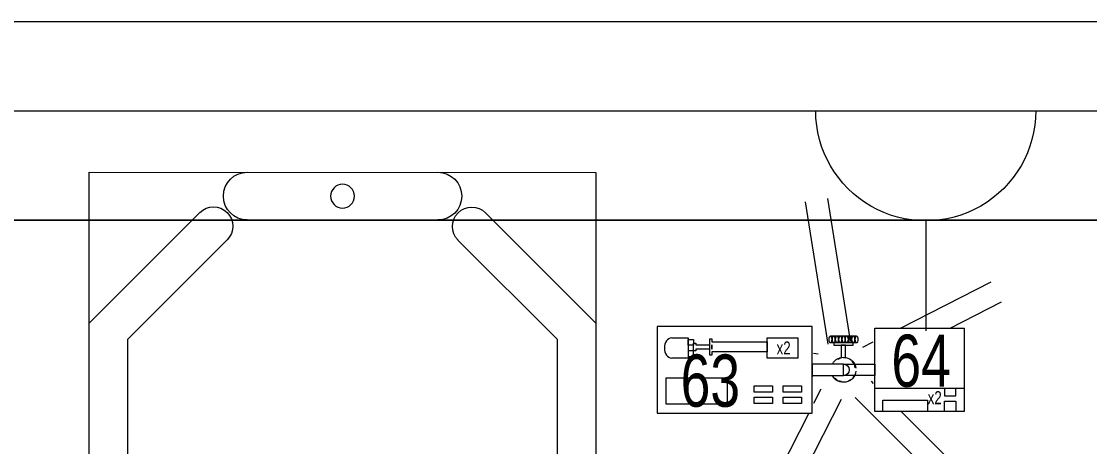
# Model space of a CAD drawing. Header units: metres. Extents: x 75097 to 220695, y -1557923 to -1361206.
# Drawn here: x 120693 to 122486, y -1464616 to -1463903 of the extents above; entities that cross this region are included whole.
import ezdxf

# ---------------------------------------------------------------- set-up
doc = ezdxf.new("R2010")
doc.units = ezdxf.units.M
doc.layers.get('0').update_dxf_attribs({"lineweight": 0})
for name, color, linetype, lineweight in [('A-100 - Copy$0$Medical Equipment and Furniture', 8, 'Continuous', 0), ('A-100 - Copy$0$Medical Equipment and Furniture1', 8, 'Continuous', 5), ('A-100 - Copy$0$Medical Equipment and Furniture2', 8, 'Continuous', 13), ('A-100 - Copy$0$Walls', 8, 'Continuous', 0)]:
    doc.layers.add(name, color=color, linetype=linetype, lineweight=lineweight)
doc.layers.add('E-POWR', color=7, linetype='Continuous', lineweight=9, true_color=0x4e7e3e)
doc.styles.add('A-100 - Copy$0$X3G_ENTITY_257CFD', font='swisscl.ttf', dxfattribs={"height": 200})

# ---------------------------------------------------------------- blocks, each defined once
blk = doc.blocks.new('NORMAL SOCKET')
at = {"layer": 'E-POWR'}
for p, q in [((0, 307.7), (0, 615.4)), ((-307.7, 0), (307.7, 0))]:
    blk.add_line(p, q, dxfattribs=at)
blk.add_ellipse((0, 0), major_axis=(32.8, 305.9), ratio=1, start_param=4.81904, end_param=7.960633, dxfattribs=at)
blk = doc.blocks.new('*X149')
for p, q in [((5, 3), (5, 3)), ((5, 3), (5, 3)), ((5, 3), (5, 3)), ((5, 3), (5, 3)), ((5, 3), (5, 3)), ((5, 3), (5, 3)), ((5, 3), (5, 3)), ((5, 3), (5, 3)), ((5, 3), (5, 3)), ((5, 3), (5, 3)), ((5, 3), (5, 3)), ((5, 3), (5, 3)), ((5, 3), (5, 3)), ((5, 3), (5, 3)), ((5, 3), (5, 3)), ((5, 3), (5, 3)), ((5, 3), (5, 3)), ((5, 3), (5, 3)), ((5, 3), (5, 3)), ((5, 3), (5, 3)), ((5, 3), (5, 3)), ((5, 3), (5, 3)), ((5, 3), (5, 3)), ((5, 3), (5, 3)), ((5, 3), (5, 3)), ((5, 3), (5, 3)), ((5, 3), (5, 3)), ((5, 3), (5, 3)), ((5, 3), (5, 3)), ((5, 3), (5, 3)), ((5, 3), (5, 3)), ((5, 3), (5, 3)), ((5, 3), (5, 3)), ((5, 3), (5, 3)), ((5, 3), (5, 3)), ((5, 3), (5, 3)), ((5, 3), (5, 3)), ((5, 3), (5, 3)), ((5, 3), (5, 3)), ((5, 3), (5, 3)), ((5, 3), (5, 3)), ((5, 3), (5, 3)), ((5, 3), (5, 3)), ((5, 3), (5, 3)), ((5, 3), (5, 3)), ((5, 3), (5, 3)), ((5, 3), (5, 3)), ((5, 3), (5, 3)), ((5, 3), (5, 3)), ((5, 3), (5, 3)), ((5, 3), (5, 3)), ((5, 3), (5, 3)), ((5, 3), (5, 3)), ((5, 3), (5, 3)), ((5, 3), (5, 3)), ((5, 3), (5, 3)), ((5, 3), (5, 3)), ((5, 3), (5, 3)), ((5, 3), (5, 3)), ((5, 3), (5, 3)), ((5, 3), (5, 3)), ((5, 3), (5, 3)), ((5, 3), (5, 3)), ((5, 3), (5, 3)), ((5, 3), (5, 3)), ((5, 3), (5, 3)), ((6, 3), (5, 3)), ((5, 3), (5, 3)), ((6, 3), (5, 3)), ((5, 3), (5, 3)), ((6, 3), (5, 3)), ((5, 3), (5, 3)), ((6, 3), (5, 3)), ((5, 3), (5, 3)), ((5, 3), (5, 3)), ((5, 3), (5, 3)), ((5, 3), (5, 3)), ((5, 3), (5, 3)), ((5, 3), (5, 3)), ((5, 3), (5, 3)), ((5, 3), (5, 3)), ((5, 3), (5, 3)), ((5, 3), (5, 3)), ((5, 3), (5, 3)), ((5, 3), (5, 3)), ((5, 3), (5, 3)), ((5, 3), (5, 3)), ((5, 3), (5, 3)), ((5, 3), (5, 3)), ((5, 3), (5, 3)), ((5, 3), (5, 3)), ((5, 3), (5, 3)), ((5, 3), (5, 3)), ((5, 3), (5, 3)), ((5, 3), (5, 3)), ((5, 3), (5, 3)), ((6, 3), (6, 3)), ((6, 3), (6, 3)), ((6, 3), (6, 3)), ((6, 3), (6, 3)), ((6, 3), (6, 3)), ((6, 3), (6, 3)), ((6, 3), (6, 3)), ((6, 3), (6, 3)), ((6, 3), (6, 3)), ((6, 3), (6, 3)), ((6, 3), (6, 3)), ((6, 3), (6, 3)), ((6, 3), (6, 3)), ((6, 3), (6, 3)), ((6, 3), (6, 3)), ((6, 3), (6, 3)), ((6, 3), (6, 3)), ((6, 3), (6, 3)), ((6, 3), (6, 3)), ((6, 3), (6, 3)), ((6, 3), (6, 3)), ((6, 3), (6, 3)), ((6, 3), (6, 3)), ((6, 3), (6, 3)), ((6, 3), (6, 3)), ((6, 3), (6, 3)), ((6, 3), (6, 3)), ((6, 3), (6, 3)), ((6, 3), (6, 3)), ((6, 3), (6, 3)), ((6, 3), (6, 3)), ((6, 3), (6, 3)), ((6, 3), (6, 3)), ((6, 3), (6, 3)), ((6, 3), (6, 3)), ((6, 3), (6, 3)), ((6, 3), (6, 3)), ((6, 3), (6, 3)), ((6, 3), (6, 3)), ((6, 3), (6, 3)), ((6, 3), (6, 3)), ((6, 3), (6, 3)), ((6, 3), (6, 3)), ((6, 3), (6, 3)), ((6, 3), (6, 3)), ((6, 3), (6, 3)), ((6, 3), (6, 3)), ((6, 3), (6, 3)), ((6, 3), (6, 3)), ((6, 3), (6, 3)), ((6, 3), (6, 3)), ((6, 3), (6, 3)), ((6, 3), (6, 3)), ((6, 3), (6, 3)), ((6, 3), (6, 3)), ((6, 3), (6, 3)), ((6, 3), (6, 3)), ((6, 3), (6, 3)), ((6, 3), (6, 3)), ((6, 3), (6, 3)), ((6, 3), (6, 3)), ((6, 3), (6, 3)), ((6, 3), (6, 3)), ((6, 3), (6, 3)), ((6, 3), (6, 3)), ((6, 3), (6, 3)), ((6, 3), (6, 3)), ((6, 3), (6, 3)), ((6, 3), (6, 3)), ((6, 3), (6, 3)), ((6, 3), (6, 3)), ((6, 3), (6, 3)), ((6, 3), (6, 3)), ((6, 3), (6, 3)), ((6, 3), (6, 3)), ((6, 3), (6, 3)), ((6, 3), (6, 3)), ((6, 3), (6, 3)), ((6, 3), (6, 3)), ((6, 3), (6, 3)), ((6, 3), (6, 3)), ((6, 3), (6, 3)), ((6, 3), (6, 3)), ((6, 3), (6, 3)), ((6, 3), (6, 3)), ((6, 3), (6, 3)), ((6, 3), (6, 3)), ((6, 3), (6, 3)), ((6, 3), (6, 3)), ((6, 3), (6, 3)), ((6, 3), (6, 3)), ((6, 3), (6, 3)), ((6, 3), (6, 3)), ((6, 3), (6, 3)), ((6, 3), (6, 3)), ((6, 3), (6, 3)), ((6, 3), (6, 3)), ((6, 3), (6, 3)), ((6, 3), (6, 3)), ((6, 3), (6, 3)), ((6, 3), (6, 3)), ((6, 3), (6, 3)), ((6, 3), (6, 3)), ((6, 3), (6, 3)), ((6, 3), (6, 3)), ((6, 3), (6, 3)), ((6, 3), (6, 3)), ((6, 3), (6, 3)), ((6, 3), (6, 3)), ((6, 3), (6, 3)), ((6, 3), (6, 3)), ((6, 3), (6, 3)), ((6, 3), (6, 3)), ((6, 3), (6, 3)), ((6, 3), (6, 3)), ((6, 3), (6, 3)), ((6, 3), (6, 3)), ((6, 3), (6, 3)), ((6, 3), (6, 3)), ((6, 3), (6, 3)), ((6, 3), (6, 3)), ((6, 3), (6, 3)), ((6, 3), (6, 3)), ((6, 3), (6, 3)), ((6, 3), (6, 3)), ((6, 3), (6, 3)), ((6, 3), (6, 3)), ((6, 3), (6, 3)), ((6, 3), (6, 3)), ((6, 3), (6, 3)), ((6, 3), (6, 3)), ((6, 3), (6, 3)), ((6, 3), (6, 3)), ((6, 3), (6, 3)), ((6, 3), (6, 3)), ((6, 3), (6, 3)), ((6, 3), (6, 3)), ((6, 3), (6, 3)), ((6, 3), (6, 3)), ((6, 3), (6, 3)), ((6, 3), (6, 3)), ((6, 3), (6, 3)), ((6, 3), (6, 3)), ((6, 3), (6, 3)), ((6, 3), (6, 3)), ((6, 3), (6, 3)), ((6, 3), (6, 3)), ((6, 3), (6, 3)), ((6, 3), (6, 3)), ((6, 3), (6, 3)), ((6, 3), (6, 3)), ((6, 3), (6, 3)), ((6, 3), (6, 3)), ((6, 3), (6, 3)), ((6, 3), (6, 3)), ((6, 3), (6, 3)), ((6, 3), (6, 3)), ((6, 3), (6, 3)), ((6, 3), (6, 3)), ((6, 3), (6, 3)), ((6, 3), (6, 3)), ((6, 3), (6, 3)), ((6, 3), (6, 3)), ((6, 3), (6, 3)), ((6, 3), (6, 3)), ((6, 3), (6, 3)), ((6, 3), (6, 3)), ((6, 3), (6, 3)), ((6, 3), (6, 3)), ((6, 3), (6, 3)), ((6, 3), (6, 3)), ((6, 3), (6, 3)), ((6, 3), (6, 3)), ((6, 3), (6, 3)), ((6, 3), (6, 3)), ((6, 3), (6, 3)), ((6, 3), (6, 3)), ((6, 3), (6, 3)), ((6, 3), (6, 3)), ((6, 3), (6, 3)), ((6, 3), (6, 3)), ((6, 3), (6, 3)), ((6, 3), (6, 3)), ((6, 3), (6, 3)), ((6, 3), (6, 3)), ((6, 3), (6, 3)), ((6, 3), (6, 3)), ((6, 3), (6, 3)), ((6, 3), (6, 3)), ((6, 3), (6, 3)), ((6, 3), (6, 3)), ((6, 3), (6, 3)), ((6, 3), (6, 3)), ((6, 3), (6, 3)), ((6, 3), (6, 3)), ((6, 3), (6, 3)), ((6, 3), (6, 3)), ((6, 3), (6, 3)), ((6, 3), (6, 3)), ((6, 3), (6, 3)), ((6, 3), (6, 3)), ((6, 3), (6, 3)), ((6, 3), (6, 3)), ((6, 3), (6, 3)), ((6, 3), (5, 3)), ((6, 3), (5, 3)), ((6, 3), (5, 3)), ((6, 3), (5, 3)), ((6, 3), (5, 3)), ((6, 3), (6, 3)), ((6, 3), (6, 3)), ((6, 3), (6, 3)), ((6, 3), (6, 3)), ((6, 3), (6, 3)), ((6, 3), (6, 3)), ((6, 3), (6, 3)), ((6, 3), (6, 3)), ((6, 3), (6, 3)), ((6, 3), (6, 3)), ((6, 3), (6, 3)), ((6, 3), (6, 3)), ((6, 3), (6, 3)), ((6, 3), (6, 3)), ((6, 3), (6, 3)), ((6, 3), (6, 3)), ((6, 3), (6, 3)), ((6, 3), (6, 3)), ((6, 3), (6, 3)), ((6, 3), (6, 3)), ((6, 3), (6, 3)), ((6, 3), (6, 3)), ((6, 3), (6, 3)), ((6, 3), (6, 3)), ((6, 3), (6, 3)), ((6, 3), (6, 3)), ((6, 3), (6, 3)), ((6, 3), (6, 3)), ((6, 3), (6, 3)), ((6, 3), (6, 3)), ((6, 3), (6, 3)), ((6, 3), (6, 3)), ((6, 3), (6, 3)), ((6, 3), (6, 3)), ((6, 3), (6, 3)), ((6, 3), (6, 3)), ((6, 3), (6, 3)), ((6, 3), (6, 3)), ((6, 3), (6, 3)), ((6, 3), (6, 3)), ((6, 3), (6, 3)), ((6, 3), (6, 3)), ((6, 3), (6, 3)), ((6, 3), (6, 3)), ((6, 3), (6, 3)), ((6, 3), (6, 3)), ((6, 3), (6, 3)), ((6, 3), (6, 3)), ((6, 3), (6, 3)), ((6, 3), (6, 3)), ((6, 3), (6, 3)), ((6, 3), (6, 3)), ((6, 3), (6, 3)), ((6, 3), (6, 3)), ((6, 3), (6, 3)), ((6, 3), (6, 3)), ((6, 3), (6, 3)), ((6, 3), (6, 3)), ((6, 3), (6, 3)), ((6, 3), (6, 3)), ((6, 3), (6, 3)), ((6, 3), (6, 3)), ((6, 3), (6, 3)), ((6, 3), (6, 3)), ((6, 3), (6, 3)), ((6, 3), (6, 3)), ((6, 3), (6, 3)), ((6, 3), (6, 3)), ((6, 3), (6, 3)), ((6, 3), (6, 3)), ((6, 3), (6, 3)), ((6, 3), (6, 3)), ((6, 3), (6, 3)), ((6, 3), (6, 3)), ((6, 3), (6, 3)), ((6, 3), (6, 3)), ((6, 3), (6, 3)), ((6, 3), (6, 3)), ((6, 3), (6, 3)), ((6, 3), (6, 3)), ((6, 3), (6, 3)), ((6, 3), (6, 3)), ((6, 3), (6, 3)), ((6, 3), (6, 3)), ((6, 3), (6, 3)), ((6, 3), (6, 3)), ((6, 3), (6, 3)), ((6, 3), (6, 3)), ((6, 3), (6, 3)), ((6, 3), (6, 3)), ((6, 3), (6, 3)), ((6, 3), (6, 3)), ((6, 3), (6, 3)), ((6, 3), (6, 3)), ((6, 3), (6, 3)), ((6, 3), (6, 3)), ((6, 3), (6, 3)), ((6, 3), (6, 3)), ((6, 3), (6, 3)), ((6, 3), (6, 3)), ((6, 3), (6, 3)), ((6, 3), (6, 3)), ((6, 3), (6, 3)), ((6, 3), (6, 3)), ((6, 3), (6, 3)), ((6, 3), (6, 3)), ((6, 3), (6, 3)), ((6, 3), (6, 3)), ((6, 3), (6, 3)), ((6, 3), (6, 3)), ((6, 3), (6, 3)), ((6, 3), (6, 3)), ((6, 3), (6, 3)), ((6, 3), (6, 3)), ((6, 3), (6, 3)), ((6, 3), (6, 3)), ((6, 3), (6, 3)), ((6, 3), (6, 3)), ((6, 3), (6, 3)), ((6, 3), (6, 3)), ((6, 3), (6, 3)), ((6, 3), (6, 3)), ((6, 3), (6, 3)), ((6, 3), (6, 3)), ((6, 3), (6, 3)), ((6, 3), (6, 3)), ((6, 3), (6, 3)), ((6, 3), (6, 3)), ((6, 3), (6, 3)), ((6, 3), (6, 3)), ((6, 3), (6, 3)), ((6, 3), (6, 3)), ((6, 3), (6, 3)), ((6, 3), (6, 3)), ((6, 3), (6, 3)), ((6, 3), (6, 3)), ((6, 3), (6, 3)), ((6, 3), (6, 3)), ((6, 3), (6, 3)), ((6, 3), (6, 3)), ((6, 3), (6, 3)), ((6, 3), (6, 3)), ((6, 3), (6, 3)), ((6, 3), (6, 3)), ((6, 3), (6, 3)), ((6, 3), (6, 3)), ((6, 3), (6, 3)), ((6, 3), (6, 3)), ((6, 3), (6, 3)), ((6, 3), (6, 3)), ((6, 3), (6, 3)), ((6, 3), (6, 3)), ((6, 3), (6, 3)), ((6, 3), (6, 3)), ((6, 3), (6, 3)), ((6, 3), (6, 3)), ((6, 3), (6, 3)), ((6, 3), (6, 3)), ((6, 3), (6, 3)), ((6, 3), (6, 3)), ((6, 3), (6, 3)), ((6, 3), (6, 3)), ((6, 3), (6, 3)), ((6, 3), (6, 3)), ((6, 3), (6, 3)), ((6, 3), (6, 3)), ((6, 3), (6, 3)), ((6, 3), (6, 3)), ((6, 3), (6, 3)), ((6, 3), (6, 3)), ((6, 3), (6, 3)), ((6, 3), (6, 3)), ((6, 3), (6, 3)), ((6, 3), (6, 3)), ((6, 3), (6, 3)), ((6, 3), (6, 3)), ((6, 3), (6, 3)), ((6, 3), (6, 3)), ((6, 3), (6, 3)), ((6, 3), (6, 3)), ((6, 3), (6, 3)), ((6, 3), (6, 3)), ((6, 3), (6, 3)), ((6, 3), (6, 3)), ((6, 3), (6, 3)), ((6, 3), (6, 3)), ((6, 3), (6, 3)), ((6, 3), (6, 3)), ((6, 3), (6, 3)), ((6, 3), (6, 3)), ((6, 3), (6, 3)), ((6, 3), (6, 3)), ((6, 3), (6, 3)), ((6, 3), (6, 3)), ((6, 3), (6, 3)), ((6, 3), (6, 3)), ((6, 3), (6, 3)), ((6, 3), (6, 3)), ((6, 3), (6, 3)), ((6, 3), (6, 3)), ((6, 3), (6, 3)), ((6, 3), (6, 3)), ((6, 3), (6, 3)), ((6, 3), (6, 3)), ((6, 3), (6, 3)), ((6, 3), (6, 3)), ((6, 3), (6, 3)), ((6, 3), (6, 3)), ((6, 3), (6, 3)), ((6, 3), (6, 3)), ((6, 3), (6, 3)), ((6, 3), (6, 3)), ((6, 3), (6, 3)), ((6, 3), (6, 3)), ((6, 3), (6, 3)), ((6, 3), (6, 3)), ((6, 3), (6, 3)), ((6, 3), (6, 3)), ((6, 3), (6, 3)), ((6, 3), (6, 3)), ((6, 3), (6, 3)), ((6, 3), (6, 3)), ((6, 3), (6, 3)), ((6, 3), (6, 3)), ((6, 3), (6, 3)), ((6, 3), (6, 3)), ((6, 3), (6, 3)), ((6, 3), (6, 3)), ((6, 3), (6, 3)), ((6, 3), (6, 3)), ((6, 3), (6, 3)), ((6, 3), (6, 3)), ((6, 3), (6, 3)), ((6, 3), (6, 3)), ((6, 3), (6, 3)), ((6, 3), (6, 3)), ((6, 3), (6, 3)), ((6, 3), (6, 3)), ((6, 3), (6, 3)), ((6, 3), (6, 3)), ((6, 3), (6, 3)), ((6, 3), (6, 3)), ((6, 3), (6, 3)), ((6, 3), (6, 3)), ((6, 3), (6, 3)), ((6, 3), (6, 3)), ((6, 3), (6, 3)), ((6, 3), (6, 3)), ((6, 3), (6, 3)), ((6, 3), (6, 3)), ((6, 3), (6, 3)), ((6, 3), (6, 3)), ((6, 3), (6, 3)), ((6, 3), (6, 3)), ((6, 3), (6, 3)), ((6, 3), (6, 3)), ((6, 3), (6, 3)), ((6, 3), (6, 3)), ((6, 3), (6, 3)), ((6, 3), (6, 3)), ((6, 3), (6, 3)), ((6, 3), (6, 3)), ((6, 3), (6, 3)), ((6, 3), (6, 3)), ((6, 3), (6, 3)), ((6, 3), (6, 3)), ((6, 3), (6, 3)), ((6, 3), (6, 3)), ((6, 3), (6, 3)), ((6, 3), (6, 3)), ((6, 3), (6, 3)), ((6, 3), (6, 3)), ((6, 3), (6, 3)), ((6, 3), (6, 3)), ((6, 3), (6, 3)), ((6, 3), (6, 3)), ((6, 3), (6, 3)), ((6, 3), (6, 3)), ((6, 3), (6, 3)), ((6, 3), (6, 3)), ((6, 3), (6, 3)), ((6, 3), (6, 3)), ((6, 3), (6, 3)), ((6, 3), (6, 3)), ((6, 3), (6, 3)), ((6, 3), (6, 3)), ((6, 3), (6, 3)), ((6, 3), (6, 3)), ((6, 3), (6, 3)), ((6, 3), (6, 3)), ((6, 3), (6, 3)), ((6, 3), (6, 3)), ((6, 3), (6, 3)), ((6, 3), (6, 3)), ((6, 3), (6, 3)), ((6, 3), (6, 3)), ((6, 3), (6, 3)), ((6, 3), (6, 3)), ((6, 3), (6, 3)), ((6, 3), (6, 3)), ((6, 3), (6, 3)), ((6, 3), (6, 3)), ((6, 3), (6, 3)), ((6, 3), (6, 3)), ((6, 3), (6, 3)), ((6, 3), (6, 3)), ((6, 3), (6, 3)), ((6, 3), (6, 3)), ((6, 3), (6, 3)), ((6, 3), (6, 3)), ((6, 3), (6, 3)), ((6, 3), (6, 3)), ((6, 3), (6, 3)), ((6, 3), (6, 3)), ((6, 3), (6, 3)), ((6, 3), (6, 3)), ((6, 3), (6, 3))]:
    blk.add_line(p, q)
blk = doc.blocks.new('*X150')
for p, q in [((13, 1), (13, 1)), ((13, 1), (13, 1)), ((13, 1), (13, 1)), ((13, 1), (13, 1)), ((13, 1), (13, 1)), ((13, 1), (13, 1)), ((13, 1), (13, 1)), ((13, 1), (13, 1)), ((13, 1), (13, 1)), ((13, 1), (13, 1)), ((13, 1), (13, 1)), ((13, 1), (13, 1)), ((13, 1), (13, 1)), ((13, 1), (13, 1)), ((13, 1), (13, 1)), ((13, 1), (14, 1)), ((13, 1), (14, 1)), ((13, 1), (14, 1)), ((13, 1), (13, 1)), ((13, 1), (13, 1)), ((13, 1), (13, 1)), ((13, 1), (13, 1)), ((13, 1), (13, 1)), ((13, 1), (13, 1)), ((13, 1), (13, 1)), ((13, 1), (13, 1)), ((13, 1), (13, 1)), ((13, 1), (13, 1)), ((13, 1), (13, 1)), ((13, 1), (13, 1)), ((13, 1), (13, 1)), ((13, 1), (13, 1)), ((13, 1), (13, 1)), ((13, 1), (13, 1)), ((13, 1), (13, 1)), ((13, 1), (13, 1)), ((13, 1), (13, 1)), ((13, 1), (13, 1)), ((13, 1), (13, 1)), ((13, 1), (13, 1)), ((13, 1), (13, 1)), ((13, 1), (13, 1)), ((13, 1), (13, 1)), ((13, 1), (13, 1)), ((13, 1), (13, 1)), ((13, 1), (13, 1)), ((13, 1), (13, 1)), ((13, 1), (13, 1)), ((13, 1), (13, 1)), ((13, 1), (13, 1)), ((13, 1), (13, 1)), ((13, 1), (13, 1)), ((13, 1), (13, 1)), ((13, 1), (13, 1)), ((13, 1), (13, 1)), ((13, 1), (13, 1)), ((13, 1), (13, 1)), ((13, 1), (13, 1)), ((13, 1), (13, 1)), ((13, 1), (13, 1)), ((13, 1), (13, 1)), ((13, 1), (13, 1)), ((13, 1), (13, 1)), ((13, 1), (13, 1)), ((13, 1), (13, 1)), ((13, 1), (13, 1)), ((13, 1), (13, 1)), ((13, 1), (13, 1)), ((13, 1), (13, 1)), ((13, 1), (13, 1)), ((13, 1), (13, 1)), ((13, 1), (13, 1)), ((13, 1), (13, 1)), ((13, 1), (13, 1)), ((13, 1), (13, 1)), ((13, 1), (13, 1)), ((13, 1), (13, 1)), ((13, 1), (13, 1)), ((13, 1), (13, 1)), ((13, 1), (13, 1)), ((13, 1), (13, 1)), ((13, 1), (13, 1)), ((13, 1), (13, 1)), ((13, 1), (13, 1)), ((13, 1), (13, 1)), ((13, 1), (13, 1)), ((13, 1), (13, 1)), ((13, 1), (13, 1)), ((13, 1), (13, 1)), ((13, 1), (13, 1)), ((13, 1), (13, 1)), ((13, 1), (13, 1)), ((13, 1), (13, 1)), ((13, 1), (13, 1)), ((13, 1), (13, 1)), ((13, 1), (13, 1)), ((13, 1), (13, 1)), ((13, 1), (13, 1)), ((13, 1), (13, 1)), ((13, 1), (13, 1)), ((13, 1), (13, 1)), ((13, 1), (13, 1)), ((13, 1), (13, 1)), ((13, 1), (13, 1)), ((13, 1), (13, 1)), ((13, 1), (13, 1)), ((13, 1), (13, 1)), ((13, 1), (13, 1)), ((13, 1), (13, 1)), ((13, 1), (13, 1)), ((13, 1), (13, 1)), ((13, 1), (13, 1)), ((13, 1), (13, 1)), ((13, 1), (13, 1)), ((13, 1), (13, 1)), ((13, 1), (13, 1)), ((13, 1), (13, 1)), ((13, 1), (13, 1)), ((13, 1), (13, 1)), ((13, 1), (13, 1)), ((13, 1), (13, 1)), ((13, 1), (13, 1)), ((13, 1), (13, 1)), ((13, 1), (14, 1)), ((13, 0), (13, 0)), ((13, 0), (13, 0)), ((13, 0), (13, 0)), ((13, 0), (13, 0)), ((13, 0), (13, 0)), ((13, 0), (13, 0)), ((13, 0), (13, 0)), ((13, 0), (13, 0)), ((13, 0), (13, 0)), ((13, 0), (13, 0)), ((13, 0), (13, 0)), ((13, 0), (13, 0)), ((13, 0), (13, 0)), ((13, 0), (13, 0)), ((13, 0), (13, 0)), ((13, 0), (13, 0)), ((13, 0), (13, 0)), ((13, 0), (13, 0)), ((13, 0), (13, 0)), ((13, 0), (13, 0)), ((13, 0), (13, 0)), ((13, 0), (13, 0)), ((13, 0), (13, 0)), ((13, 0), (13, 0)), ((13, 0), (13, 0)), ((13, 0), (13, 0)), ((13, 0), (13, 0)), ((13, 0), (13, 0)), ((13, 0), (13, 0)), ((13, 0), (13, 0)), ((13, 0), (13, 0)), ((13, 0), (13, 0)), ((13, 0), (13, 0)), ((13, 0), (13, 0)), ((13, 0), (13, 0)), ((13, 0), (13, 0)), ((13, 0), (13, 0)), ((13, 0), (13, 0)), ((13, 0), (13, 0)), ((13, 0), (13, 0)), ((13, 0), (13, 0)), ((13, 0), (13, 0)), ((13, 0), (13, 0)), ((13, 0), (13, 0)), ((13, 0), (13, 0)), ((13, 0), (13, 0)), ((13, 0), (13, 0)), ((13, 0), (13, 0)), ((13, 0), (14, 0)), ((13, 0), (14, 0)), ((13, 0), (13, 0)), ((13, 0), (14, 0)), ((14, 1), (14, 1)), ((14, 1), (14, 1)), ((14, 1), (14, 1)), ((14, 1), (14, 1)), ((14, 1), (14, 1)), ((14, 1), (14, 1)), ((14, 1), (14, 1)), ((14, 1), (14, 1)), ((14, 1), (14, 1)), ((14, 1), (14, 1)), ((14, 1), (14, 1)), ((14, 1), (14, 1)), ((14, 1), (14, 1)), ((14, 1), (14, 1)), ((14, 1), (14, 1)), ((14, 1), (14, 1)), ((14, 1), (14, 1)), ((14, 1), (14, 1)), ((14, 1), (14, 1)), ((14, 1), (14, 1)), ((14, 1), (14, 1)), ((14, 1), (14, 1)), ((14, 1), (14, 1)), ((14, 1), (14, 1)), ((14, 1), (14, 1)), ((14, 1), (14, 1)), ((14, 1), (14, 1)), ((14, 1), (14, 1)), ((14, 1), (14, 1)), ((14, 1), (14, 1)), ((14, 1), (14, 1)), ((14, 1), (14, 1)), ((14, 1), (14, 1)), ((14, 1), (14, 1)), ((14, 1), (14, 1)), ((14, 1), (14, 1)), ((14, 1), (14, 1)), ((14, 1), (14, 1)), ((14, 1), (14, 1)), ((14, 1), (14, 1)), ((14, 1), (14, 1)), ((14, 1), (14, 1)), ((14, 1), (14, 1)), ((14, 1), (14, 1)), ((14, 1), (14, 1)), ((14, 1), (14, 1)), ((14, 1), (14, 1)), ((14, 1), (14, 1)), ((14, 1), (14, 1)), ((14, 1), (14, 1)), ((14, 1), (14, 1)), ((14, 1), (14, 1)), ((14, 1), (14, 1)), ((14, 1), (14, 1)), ((14, 1), (14, 1)), ((14, 1), (14, 1)), ((14, 1), (14, 1)), ((14, 1), (14, 1)), ((14, 1), (14, 1)), ((14, 1), (14, 1)), ((14, 1), (14, 1)), ((14, 1), (14, 1)), ((14, 1), (14, 1)), ((14, 1), (14, 1)), ((14, 1), (14, 1)), ((14, 1), (14, 1)), ((14, 1), (14, 1)), ((14, 1), (14, 1)), ((14, 1), (14, 1)), ((14, 1), (14, 1)), ((14, 1), (14, 1)), ((14, 1), (14, 1)), ((14, 1), (14, 1)), ((14, 1), (14, 1)), ((14, 1), (14, 1)), ((14, 1), (14, 1)), ((14, 1), (14, 1)), ((14, 1), (14, 1)), ((14, 1), (14, 1)), ((14, 1), (14, 1)), ((14, 1), (14, 1)), ((14, 1), (14, 1)), ((14, 1), (14, 1)), ((14, 1), (14, 1)), ((14, 1), (14, 1)), ((14, 1), (14, 1)), ((14, 1), (14, 1)), ((14, 1), (14, 1)), ((14, 1), (14, 1)), ((14, 1), (14, 1)), ((14, 1), (14, 1)), ((14, 1), (14, 1)), ((14, 1), (14, 1)), ((14, 1), (14, 1)), ((14, 0), (14, 0)), ((14, 0), (14, 0)), ((14, 0), (14, 0)), ((14, 0), (14, 0)), ((14, 0), (14, 0)), ((14, 0), (14, 0)), ((14, 0), (14, 0)), ((14, 0), (14, 0)), ((14, 0), (14, 0)), ((14, 0), (14, 0)), ((14, 0), (14, 0)), ((14, 0), (14, 0)), ((14, 0), (14, 0)), ((14, 0), (14, 0)), ((14, 0), (14, 0)), ((14, 0), (14, 0)), ((14, 0), (14, 0)), ((14, 0), (14, 0)), ((14, 0), (14, 0)), ((14, 0), (14, 0)), ((14, 0), (14, 0)), ((14, 0), (14, 0)), ((14, 0), (14, 0)), ((14, 0), (14, 0)), ((14, 0), (14, 0)), ((14, 0), (14, 0)), ((14, 0), (14, 0)), ((14, 0), (14, 0)), ((14, 0), (14, 0)), ((14, 0), (14, 0)), ((14, 0), (14, 0)), ((14, 0), (14, 0)), ((14, 0), (14, 0)), ((14, 0), (14, 0)), ((14, 0), (14, 0)), ((14, 0), (14, 0)), ((14, 0), (14, 0)), ((14, 0), (14, 0)), ((14, 0), (14, 0)), ((14, 0), (14, 0)), ((14, 0), (14, 0)), ((14, 0), (14, 0)), ((14, 0), (14, 0)), ((14, 0), (14, 0)), ((14, 0), (14, 0)), ((14, 0), (14, 0)), ((14, 0), (14, 0)), ((14, 0), (14, 0)), ((13, 0), (13, 0)), ((13, 0), (14, 0)), ((13, 0), (13, 0)), ((13, 0), (14, 0)), ((13, 0), (13, 0)), ((13, 0), (14, 0)), ((13, 0), (13, 0)), ((13, 0), (13, 0)), ((13, 0), (13, 0)), ((13, 0), (13, 0)), ((13, 0), (14, 0)), ((13, 0), (13, 0)), ((13, 0), (14, 0)), ((13, 0), (13, 0)), ((13, 0), (14, 0)), ((13, 0), (13, 0)), ((13, 0), (14, 0)), ((13, 0), (13, 0)), ((13, 0), (14, 0)), ((13, 0), (13, 0)), ((13, 0), (14, 0)), ((13, 0), (13, 0)), ((13, 0), (14, 0)), ((13, 0), (13, 0)), ((13, 0), (13, 0)), ((13, 0), (13, 0)), ((13, 0), (14, 0)), ((13, 0), (13, 0)), ((13, 0), (14, 0)), ((13, 0), (13, 0)), ((13, 0), (14, 0)), ((13, 0), (13, 0)), ((13, 0), (14, 0)), ((13, 0), (13, 0)), ((13, 0), (13, 0)), ((13, 0), (13, 0)), ((13, 0), (13, 0)), ((13, 0), (13, 0)), ((13, 0), (13, 0)), ((13, 0), (13, 0)), ((13, 0), (13, 0)), ((13, 0), (13, 0)), ((13, 0), (13, 0)), ((13, 0), (13, 0)), ((13, 0), (13, 0)), ((13, 0), (13, 0)), ((13, 0), (13, 0)), ((13, 0), (13, 0)), ((13, 0), (13, 0)), ((13, 0), (13, 0)), ((13, 0), (13, 0)), ((13, 0), (13, 0)), ((13, 0), (13, 0)), ((13, 0), (13, 0)), ((13, 0), (13, 0)), ((13, 0), (13, 0)), ((13, 0), (13, 0)), ((13, 0), (13, 0)), ((13, 0), (13, 0)), ((13, 0), (13, 0)), ((13, 0), (13, 0)), ((13, 0), (13, 0)), ((13, 0), (13, 0)), ((13, 0), (13, 0)), ((13, -1), (13, -1)), ((13, -1), (13, -1)), ((13, -1), (13, -1)), ((13, -1), (13, -1)), ((13, -1), (13, -1)), ((13, -1), (14, -1)), ((13, -1), (13, -1)), ((14, 0), (14, 0)), ((14, 0), (14, 0)), ((14, 0), (14, 0)), ((14, 0), (14, 0)), ((14, 0), (14, 0)), ((14, 0), (14, 0)), ((14, 0), (14, 0)), ((14, 0), (14, 0)), ((14, 0), (14, 0)), ((14, 0), (14, 0)), ((14, 0), (14, 0)), ((14, 0), (14, 0)), ((14, 0), (14, 0)), ((14, 0), (14, 0)), ((14, 0), (14, 0)), ((13, 0), (14, 0)), ((14, 0), (14, 0)), ((14, 0), (14, 0)), ((14, 0), (14, 0)), ((14, 0), (14, 0)), ((14, 0), (14, 0)), ((14, 0), (14, 0)), ((14, 0), (14, 0)), ((14, 0), (14, 0)), ((14, 0), (14, 0)), ((14, 0), (14, 0)), ((14, 0), (14, 0)), ((14, 0), (14, 0)), ((14, 0), (14, 0)), ((14, 0), (14, 0)), ((14, 0), (14, 0)), ((14, 0), (14, 0)), ((14, 0), (14, 0)), ((14, 0), (14, 0)), ((14, 0), (14, 0)), ((14, 0), (14, 0)), ((14, 0), (14, 0)), ((14, 0), (14, 0)), ((14, 0), (14, 0)), ((14, 0), (14, 0)), ((14, 0), (14, 0)), ((14, 0), (14, 0)), ((14, 0), (14, 0)), ((14, 0), (14, 0)), ((14, 0), (14, 0)), ((14, 0), (14, 0)), ((14, 0), (14, 0)), ((14, 0), (14, 0)), ((14, 0), (14, 0)), ((14, 0), (14, 0)), ((14, -1), (14, -1)), ((14, -1), (14, -1)), ((14, -1), (14, -1)), ((14, -1), (14, -1)), ((14, -1), (14, -1))]:
    blk.add_line(p, q)
blk = doc.blocks.new('A-100 - Copy$0$HF16786E-P')
at = {"layer": 'A-100 - Copy$0$Medical Equipment and Furniture1'}
for p, q in [((0, 0.425), (-2.14, 0.425)), ((-0.2531, 0.425), (-0.0678, 0.2397)), ((0, -0.425), (0, 0.425)), ((-0.28, 0.36), (-1.86, 0.36)), ((-0.28, 0.36), (-0.1137, 0.1937)), ((-0.08, -0.16), (-0.08, 0.16)), ((-0.1136, -0.1936), (-0.28, -0.36)), ((-0.0676, -0.2396), (-0.2531, -0.425)), ((-1.86, -0.36), (-0.28, -0.36)), ((-2.14, -0.425), (0, -0.425))]:
    blk.add_line(p, q, dxfattribs=at)
for points in [[(0, 0.425), (0, 0.425), (0, 0.425), (0, 0.425), (0, 0.425), (0, 0.425), (0, 0.425), (0, 0.425), (0, 0.425), (0, 0.425), (0, 0.425), (0, 0.425), (0, 0.425), (0, 0.425), (0, 0.425), (0, 0.425), (0, 0.425), (0, 0.425), (0, 0.425), (0, 0.425), (0, 0.425), (0, 0.425), (0, 0.425), (0, 0.425), (0, 0.425), (0, 0.425), (0, 0.425), (0, 0.425), (0, 0.425), (0, 0.425), (0, 0.425), (0, 0.425), (0, 0.425), (0, 0.425), (0, 0.425), (0, 0.425), (0, 0.425), (0, 0.425), (0, 0.425), (0, 0.425), (0, 0.425), (0, 0.425), (0, 0.425), (0, 0.425), (0, 0.425), (0, 0.425), (0, 0.425), (0, 0.425), (0, 0.425), (0, 0.425), (0, 0.425), (0, 0.425), (0, 0.425), (0, 0.425), (0, 0.425), (0, 0.425), (0, 0.425), (0, 0.425), (0, 0.425), (0, 0.425), (0, 0.425), (0, 0.425), (0, 0.425), (0, 0.425), (0, 0.425), (0, 0.425), (0, 0.425), (0, 0.425), (0, 0.425), (0, 0.425), (0, 0.425), (0, 0.425), (0, 0.425), (0, 0.425), (0, 0.425), (0, 0.425), (0, 0.425), (0, 0.425), (0, 0.425), (0, 0.425), (0, 0.425), (0, 0.425), (0, 0.425), (0, 0.425), (0, 0.425), (0, 0.425), (0, 0.425), (0, 0.425), (0, 0.425), (0, 0.425), (0, 0.425), (0, 0.425), (0, 0.425), (0, 0.425), (0, 0.425), (0, 0.425), (0, 0.425), (0, 0.425), (0, 0.425), (0, 0.425), (0, 0.425), (0, 0.425), (0, 0.425), (0, 0.425), (0, 0.425), (0, 0.425), (0, 0.425), (0, 0.425), (0, 0.425), (0, 0.425), (0, 0.425), (0, 0.425), (0, 0.425), (0, 0.425), (0, 0.425), (0, 0.425), (0, 0.425), (0, 0.425), (0, 0.425), (0, 0.425), (0, 0.425), (0, 0.425), (0, 0.425), (0, 0.425), (0, 0.425), (0, 0.425), (0, 0.425), (0, 0.425), (0, 0.425), (0, 0.425), (0, 0.425), (0, 0.425), (0, 0.425), (0, 0.425), (0, 0.425), (0, 0.425), (0, 0.425), (0, 0.425), (0, 0.425), (0, 0.425), (0, 0.425), (0, 0.425), (0, 0.425), (0, 0.425), (0, 0.425), (0, 0.425), (0, 0.425), (0, 0.425), (0, 0.425), (0, 0.425), (0, 0.425), (0, 0.425), (0, 0.425), (0, 0.425), (0, 0.425), (0, 0.425), (0, 0.425), (0, 0.425), (0, 0.425), (0, 0.425), (0, 0.425), (0, 0.425), (0, 0.425), (0, 0.425), (0, 0.425), (0, 0.425), (0, 0.425), (0, 0.425), (0, 0.425), (0, 0.425), (0, 0.425), (0, 0.425), (0, 0.425), (0, 0.425), (0, 0.425), (0, 0.425), (0, 0.425), (0, 0.425), (0, 0.425), (0, 0.425), (0, 0.425), (0, 0.425), (0, 0.425), (0, 0.425), (0, 0.425), (0, 0.425), (0, 0.425), (0, 0.425), (0, 0.425), (0, 0.425), (0, 0.425), (0, 0.425), (0, 0.425), (0, 0.425), (0, 0.425), (0, 0.425), (0, 0.425), (0, 0.425), (0, 0.425), (0, 0.425), (0, 0.425), (0, 0.425), (0, 0.425), (0, 0.425), (0, 0.425), (0, 0.425), (0, 0.425), (0, 0.425), (0, 0.425), (0, 0.425), (0, 0.425), (0, 0.425), (0, 0.425), (0, 0.425), (0, 0.425), (0, 0.425), (0, 0.425), (0, 0.425), (0, 0.425)], [(0, 0.425), (0, 0.425), (0, 0.425), (0, 0.425), (0, 0.425), (0, 0.425), (0, 0.425), (0, 0.425), (0, 0.425), (0, 0.425), (0, 0.425), (0, 0.425), (0, 0.425), (0, 0.425), (0, 0.425), (0, 0.425), (0, 0.425), (0, 0.425), (0, 0.425), (0, 0.425), (0, 0.425), (0, 0.425), (0, 0.425), (0, 0.425), (0, 0.425), (0, 0.425), (0, 0.425), (0, 0.425), (0, 0.425), (0, 0.425), (0, 0.425), (0, 0.425), (0, 0.425), (0, 0.425), (0, 0.425), (0, 0.425), (0, 0.425), (0, 0.425), (0, 0.425), (0, 0.425), (0, 0.425), (0, 0.425), (0, 0.425), (0, 0.425), (0, 0.425), (0, 0.425), (0, 0.425), (0, 0.425), (0, 0.425), (0, 0.425), (0, 0.425), (0, 0.425), (0, 0.425), (0, 0.425), (0, 0.425), (0, 0.425), (0, 0.425), (0, 0.425), (0, 0.425), (0, 0.425), (0, 0.425), (0, 0.425), (0, 0.425), (0, 0.425), (0, 0.425), (0, 0.425), (0, 0.425), (0, 0.425), (0, 0.425), (0, 0.425), (0, 0.425), (0, 0.425), (0, 0.425), (0, 0.425), (0, 0.425), (0, 0.425), (0, 0.425), (0, 0.425), (0, 0.425), (0, 0.425), (0, 0.425), (0, 0.425), (0, 0.425), (0, 0.425), (0, 0.425), (0, 0.425), (0, 0.425), (0, 0.425), (0, 0.425), (0, 0.425), (0, 0.425), (0, 0.425), (0, 0.425), (0, 0.425), (0, 0.425), (0, 0.425), (0, 0.425), (0, 0.425), (0, 0.425), (0, 0.425), (0, 0.425), (0, 0.425), (0, 0.425), (0, 0.425), (0, 0.425), (0, 0.425), (0, 0.425), (0, 0.425), (0, 0.425), (0, 0.425), (0, 0.425), (0, 0.425), (0, 0.425), (0, 0.425), (0, 0.425), (0, 0.425), (0, 0.425), (0, 0.425), (0, 0.425), (0, 0.425), (0, 0.425), (0, 0.425), (0, 0.425), (0, 0.425), (0, 0.425), (0, 0.425), (0, 0.425), (0, 0.425), (0, 0.425), (0, 0.425), (0, 0.425), (0, 0.425), (0, 0.425), (0, 0.425), (0, 0.425), (0, 0.425), (0, 0.425), (0, 0.425), (0, 0.425), (0, 0.425), (0, 0.425), (0, 0.425), (0, 0.425), (0, 0.425), (0, 0.425), (0, 0.425), (0, 0.425), (0, 0.425), (0, 0.425), (0, 0.425), (0, 0.425), (0, 0.425), (0, 0.425), (0, 0.425), (0, 0.425), (0, 0.425), (0, 0.425), (0, 0.425), (0, 0.425), (0, 0.425), (0, 0.425), (0, 0.425), (0, 0.425), (0, 0.425), (0, 0.425), (0, 0.425), (0, 0.425), (0, 0.425), (0, 0.425), (0, 0.425), (0, 0.425), (0, 0.425), (0, 0.425), (0, 0.425), (0, 0.425), (0, 0.425), (0, 0.425), (0, 0.425), (0, 0.425), (0, 0.425), (0, 0.425), (0, 0.425), (0, 0.425), (0, 0.425), (0, 0.425), (0, 0.425), (0, 0.425), (0, 0.425), (0, 0.425), (0, 0.425), (0, 0.425), (0, 0.425), (0, 0.425), (0, 0.425), (0, 0.425), (0, 0.425), (0, 0.425), (0, 0.425), (0, 0.425), (0, 0.425), (0, 0.425), (0, 0.425), (0, 0.425), (0, 0.425), (0, 0.425), (0, 0.425), (0, 0.425), (0, 0.425), (0, 0.425), (0, 0.425), (0, 0.425), (0, 0.425), (0, 0.425), (0, 0.425)], [(0, 0.425), (0, 0.425), (0, 0.425), (0, 0.425), (0, 0.425), (0, 0.425), (0, 0.425), (0, 0.425), (0, 0.425), (0, 0.425), (0, 0.425), (0, 0.425), (0, 0.425), (0, 0.425), (0, 0.425), (0, 0.425), (0, 0.425), (0, 0.425), (0, 0.425), (0, 0.425), (0, 0.425), (0, 0.425), (0, 0.425), (0, 0.425), (0, 0.425), (0, 0.425), (0, 0.425), (0, 0.425), (0, 0.425), (0, 0.425), (0, 0.425), (0, 0.425), (0, 0.425), (0, 0.425), (0, 0.425), (0, 0.425), (0, 0.425), (0, 0.425), (0, 0.425), (0, 0.425), (0, 0.425), (0, 0.425), (0, 0.425), (0, 0.425), (0, 0.425), (0, 0.425), (0, 0.425), (0, 0.425), (0, 0.425), (0, 0.425), (0, 0.425), (0, 0.425), (0, 0.425), (0, 0.425), (0, 0.425), (0, 0.425), (0, 0.425), (0, 0.425), (0, 0.425), (0, 0.425), (0, 0.425), (0, 0.425), (0, 0.425), (0, 0.425), (0, 0.425), (0, 0.425), (0, 0.425), (0, 0.425), (0, 0.425), (0, 0.425), (0, 0.425), (0, 0.425), (0, 0.425), (0, 0.425), (0, 0.425), (0, 0.425), (0, 0.425), (0, 0.425), (0, 0.425), (0, 0.425), (0, 0.425), (0, 0.425), (0, 0.425), (0, 0.425), (0, 0.425), (0, 0.425), (0, 0.425), (0, 0.425), (0, 0.425), (0, 0.425), (0, 0.425), (0, 0.425), (0, 0.425), (0, 0.425), (0, 0.425), (0, 0.425), (0, 0.425), (0, 0.425), (0, 0.425), (0, 0.425), (0, 0.425), (0, 0.425), (0, 0.425), (0, 0.425), (0, 0.425), (0, 0.425), (0, 0.425), (0, 0.425), (0, 0.425), (0, 0.425), (0, 0.425), (0, 0.425), (0, 0.425), (0, 0.425), (0, 0.425), (0, 0.425), (0, 0.425), (0, 0.425), (0, 0.425), (0, 0.425), (0, 0.425), (0, 0.425), (0, 0.425), (0, 0.425), (0, 0.425), (0, 0.425), (0, 0.425), (0, 0.425), (0, 0.425), (0, 0.425), (0, 0.425), (0, 0.425), (0, 0.425), (0, 0.425), (0, 0.425), (0, 0.425), (0, 0.425), (0, 0.425), (0, 0.425), (0, 0.425), (0, 0.425), (0, 0.425), (0, 0.425), (0, 0.425), (0, 0.425), (0, 0.425), (0, 0.425), (0, 0.425), (0, 0.425), (0, 0.425), (0, 0.425), (0, 0.425), (0, 0.425), (0, 0.425), (0, 0.425), (0, 0.425), (0, 0.425), (0, 0.425), (0, 0.425), (0, 0.425), (0, 0.425), (0, 0.425), (0, 0.425), (0, 0.425), (0, 0.425), (0, 0.425), (0, 0.425), (0, 0.425), (0, 0.425), (0, 0.425), (0, 0.425), (0, 0.425), (0, 0.425), (0, 0.425), (0, 0.425), (0, 0.425), (0, 0.425), (0, 0.425), (0, 0.425), (0, 0.425), (0, 0.425), (0, 0.425), (0, 0.425), (0, 0.425), (0, 0.425), (0, 0.425), (0, 0.425), (0, 0.425), (0, 0.425), (0, 0.425), (0, 0.425), (0, 0.425), (0, 0.425), (0, 0.425), (0, 0.425), (0, 0.425), (0, 0.425), (0, 0.425), (0, 0.425), (0, 0.425), (0, 0.425), (0, 0.425), (0, 0.425), (0, 0.425), (0, 0.425), (0, 0.425), (0, 0.425), (0, 0.425), (0, 0.425), (0, 0.425), (0, 0.425), (0, 0.425), (0, 0.425), (0, 0.425), (0, 0.425), (0, 0.425), (0, 0.425), (0, 0.425), (0, 0.425), (0, 0.425), (0, 0.425), (0, 0.425), (0, 0.425), (0, 0.425), (0, 0.425), (0, 0.425), (0, 0.425), (0, 0.425), (0, 0.425), (0, 0.425), (0, 0.425), (0, 0.425), (0, 0.425), (0, 0.425), (0, 0.425), (0, 0.425), (0, 0.425), (0, 0.425), (0, 0.425), (0, 0.425), (0, 0.425), (0, 0.425), (0, 0.425), (0, 0.425), (0, 0.425), (0, 0.425), (0, 0.425), (0, 0.425), (0, 0.425), (0, 0.425), (0, 0.425), (0, 0.425), (0, 0.425), (0, 0.425), (0, 0.425), (0, 0.425), (0, 0.425), (0, 0.425), (0, 0.425), (0, 0.425), (0, 0.425), (0, 0.425), (0, 0.425), (0, 0.425), (0, 0.425), (0, 0.425), (0, 0.425), (0, 0.425), (0, 0.425), (0, 0.425), (0, 0.425), (0, 0.425), (0, 0.425), (0, 0.425), (0, 0.425), (0, 0.425), (0, 0.425)]]:
    blk.add_lwpolyline(points, close=True, dxfattribs=at)
for points in [[(0, 0.425), (0, 0.425), (0, 0.425), (0, 0.425), (0, 0.425), (0, 0.425), (0, 0.425), (0, 0.425), (0, 0.425), (0, 0.425), (0, 0.425), (0, 0.425), (0, 0.425), (0, 0.425), (0, 0.425)], [(0, 0.425), (0, 0.425), (0, 0.425), (0, 0.425), (0, 0.425), (0, 0.425), (0, 0.425), (0, 0.425), (0, 0.425), (0, 0.425), (0, 0.425), (0, 0.425), (0, 0.425), (0, 0.425), (0, 0.425), (0, 0.425), (0, 0.425), (0, 0.425), (0, 0.425), (0, 0.425), (0, 0.425), (0, 0.425), (0, 0.425), (0, 0.425), (0, 0.425), (0, 0.425), (0, 0.425), (0, 0.425), (0, 0.425), (0, 0.425), (0, 0.425), (0, 0.425), (0, 0.425), (0, 0.425), (0, 0.425), (0, 0.425), (0, 0.425), (0, 0.425), (0, 0.425), (0, 0.425), (0, 0.425), (0, 0.425), (0, 0.425), (0, 0.425), (0, 0.425), (0, 0.425), (0, 0.425), (0, 0.425), (0, 0.425), (0, 0.425), (0, 0.425), (0, 0.425), (0, 0.425), (0, 0.425), (0, 0.425), (0, 0.425), (0, 0.425), (0, 0.425), (0, 0.425), (0, 0.425), (0, 0.425), (0, 0.425), (0, 0.425), (0, 0.425), (0, 0.425), (0, 0.425), (0, 0.425), (0, 0.425), (0, 0.425), (0, 0.425), (0, 0.425), (0, 0.425), (0, 0.425), (0, 0.425), (0, 0.425), (0, 0.425), (0, 0.425), (0, 0.425), (0, 0.425), (0, 0.425), (0, 0.425), (0, 0.425), (0, 0.425), (0, 0.425), (0, 0.425), (0, 0.425), (0, 0.425), (0, 0.425), (0, 0.425)], [(0, 0.425), (0, 0.425), (0, 0.425), (0, 0.425), (0, 0.425), (0, 0.425), (0, 0.425), (0, 0.425), (0, 0.425), (0, 0.425), (0, 0.425), (0, 0.425), (0, 0.425), (0, 0.425), (0, 0.425), (0, 0.425), (0, 0.425), (0, 0.425), (0, 0.425), (0, 0.425), (0, 0.425), (0, 0.425), (0, 0.425), (0, 0.425), (0, 0.425), (0, 0.425), (0, 0.425), (0, 0.425), (0, 0.425), (0, 0.425), (0, 0.425), (0, 0.425), (0, 0.425), (0, 0.425), (0, 0.425), (0, 0.425), (0, 0.425), (0, 0.425), (0, 0.425), (0, 0.425), (0, 0.425), (0, 0.425), (0, 0.425), (0, 0.425), (0, 0.425), (0, 0.425), (0, 0.425), (0, 0.425), (0, 0.425), (0, 0.425), (0, 0.425), (0, 0.425), (0, 0.425), (0, 0.425), (0, 0.425), (0, 0.425), (0, 0.425), (0, 0.425), (0, 0.425), (0, 0.425), (0, 0.425), (0, 0.425), (0, 0.425), (0, 0.425), (0, 0.425), (0, 0.425), (0, 0.425), (0, 0.425), (0, 0.425), (0, 0.425), (0, 0.425), (0, 0.425), (0, 0.425), (0, 0.425), (0, 0.425), (0, 0.425), (0, 0.425), (0, 0.425), (0, 0.425), (0, 0.425), (0, 0.425), (0, 0.425), (0, 0.425), (0, 0.425), (0, 0.425), (0, 0.425), (0, 0.425), (0, 0.425), (0, 0.425), (0, 0.425), (0, 0.425), (0, 0.425), (0, 0.425), (0, 0.425), (0, 0.425), (0, 0.425), (0, 0.425), (0, 0.425), (0, 0.425), (0, 0.425), (0, 0.425), (0, 0.425), (0, 0.425), (0, 0.425), (0, 0.425), (0, 0.425), (0, 0.425), (0, 0.425), (0, 0.425), (0, 0.425), (0, 0.425)], [(0, 0.425), (0, 0.425), (0, 0.425), (0, 0.425), (0, 0.425), (0, 0.425), (0, 0.425), (0, 0.425), (0, 0.425), (0, 0.425), (0, 0.425), (0, 0.425), (0, 0.425), (0, 0.425), (0, 0.425), (0, 0.425), (0, 0.425), (0, 0.425), (0, 0.425), (0, 0.425), (0, 0.425), (0, 0.425), (0, 0.425), (0, 0.425), (0, 0.425), (0, 0.425), (0, 0.425), (0, 0.425), (0, 0.425), (0, 0.425), (0, 0.425), (0, 0.425), (0, 0.425), (0, 0.425), (0, 0.425), (0, 0.425), (0, 0.425), (0, 0.425), (0, 0.425), (0, 0.425), (0, 0.425), (0, 0.425), (0, 0.425), (0, 0.425), (0, 0.425), (0, 0.425), (0, 0.425), (0, 0.425), (0, 0.425), (0, 0.425), (0, 0.425), (0, 0.425), (0, 0.425), (0, 0.425)], [(0, 0.425), (0, 0.425), (0, 0.425), (0, 0.425), (0, 0.425), (0, 0.425), (0, 0.425), (0, 0.425), (0, 0.425), (0, 0.425), (0, 0.425), (0, 0.425), (0, 0.425), (0, 0.425), (0, 0.425), (0, 0.425), (0, 0.425)], [(0, 0.425), (0, 0.425), (0, 0.425), (0, 0.425), (0, 0.425), (0, 0.425), (0, 0.425), (0, 0.425), (0, 0.425), (0, 0.425)], [(0, 0.425), (0, 0.425), (0, 0.425), (0, 0.425), (0, 0.425), (0, 0.425), (0, 0.425), (0, 0.425), (0, 0.425), (0, 0.425)], [(0, 0.425), (0, 0.425), (0, 0.425), (0, 0.425), (0, 0.425), (0, 0.425), (0, 0.425)], [(0, 0.425), (0, 0.425), (0, 0.425), (0, 0.425), (0, 0.425), (0, 0.425), (0, 0.425), (0, 0.425), (0, 0.425), (0, 0.425), (0, 0.425), (0, 0.425)], [(0, 0.425), (0, 0.425), (0, 0.425), (0, 0.425), (0, 0.425), (0, 0.425), (0, 0.425)], [(0, 0.425), (0, 0.425), (0, 0.425), (0, 0.425), (0, 0.425), (0, 0.425), (0, 0.425), (0, 0.425), (0, 0.425), (0, 0.425)], [(0, 0.425), (0, 0.425), (0, 0.425), (0, 0.425), (0, 0.425), (0, 0.425), (0, 0.425), (0, 0.425)], [(0, 0.425), (0, 0.425), (0, 0.425), (0, 0.425), (0, 0.425), (0, 0.425), (0, 0.425), (0, 0.425), (0, 0.425), (0, 0.425), (0, 0.425), (0, 0.425), (0, 0.425), (0, 0.425), (0, 0.425), (0, 0.425), (0, 0.425), (0, 0.425)], [(0, 0.425), (0, 0.425), (0, 0.425), (0, 0.425), (0, 0.425), (0, 0.425), (0, 0.425), (0, 0.425), (0, 0.425), (0, 0.425)], [(0, 0.425), (0, 0.425), (0, 0.425), (0, 0.425), (0, 0.425), (0, 0.425), (0, 0.425), (0, 0.425), (0, 0.425)]]:
    blk.add_lwpolyline(points, dxfattribs=at)
blk.add_circle((-0.04, 0), 0.02, dxfattribs=at)
for centre, radius, start, end in [((-0.0908, 0.2167), 0.0325, 225, 45), ((-0.04, 0.16), 0.04, 0, 180), ((-0.04, -0.16), 0.04, 180, 0), ((-0.0906, -0.2166), 0.0325, 315, 135)]:
    blk.add_arc(centre, radius, start, end, dxfattribs=at)
for name, xscale, yscale, zscale in [('*X149', 8.593299999999998e-11, 8.593299999999998e-11, 8.593299999999998e-11), ('*X150', 5.4996e-11, 5.4996e-11, 5.4996e-11)]:
    blk.add_blockref(name, (0, 0.425), dxfattribs=dict(at, xscale=xscale, yscale=yscale, zscale=zscale))
blk = doc.blocks.new('A-100 - Copy$0$Syringe')
at = {"layer": 'A-100 - Copy$0$Medical Equipment and Furniture2'}
for points in [[(42.9739, -11.5277), (42.7139, -11.5277), (42.7139, -11.3827), (42.9739, -11.3827), (42.9739, -11.5277)], [(42.7384, -11.5086), (42.7658, -11.5086), (42.7658, -11.475), (42.7384, -11.475)], [(42.779, -11.4899), (42.779, -11.487), (42.7748, -11.487), (42.7748, -11.5), (42.779, -11.5), (42.779, -11.497)], [(42.8055, -11.4851), (42.8055, -11.48), (42.8023, -11.48), (42.8023, -11.5069), (42.8055, -11.5069), (42.8055, -11.5019)], [(42.8055, -11.5019), (42.8984, -11.5019), (42.8984, -11.4851), (42.8055, -11.4851)], [(42.8023, -11.4899), (42.779, -11.4899)], [(42.779, -11.497), (42.8023, -11.497)], [(42.8055, -11.4899), (42.8055, -11.497)], [(42.8055, -11.497), (42.8055, -11.4899)], [(42.8055, -11.497), (42.8055, -11.4899)]]:
    blk.add_lwpolyline(points, dxfattribs=at)
for points in [[(42.8312, -11.3974), (42.7289, -11.3974), (42.7289, -11.4415), (42.8312, -11.4415)], [(42.9073, -11.3985), (42.8765, -11.3985), (42.8765, -11.4091), (42.9073, -11.4091)], [(42.956, -11.3985), (42.9252, -11.3985), (42.9252, -11.4091), (42.956, -11.4091)], [(42.9073, -11.4175), (42.8765, -11.4175), (42.8765, -11.4281), (42.9073, -11.4281)], [(42.956, -11.4175), (42.9252, -11.4175), (42.9252, -11.4281), (42.956, -11.4281)], [(42.7748, -11.487), (42.7658, -11.487), (42.7658, -11.4777), (42.7748, -11.4777)], [(42.9498, -11.475), (42.8984, -11.475), (42.8984, -11.5086), (42.9498, -11.5086)], [(42.7748, -11.4967), (42.7658, -11.4967), (42.7658, -11.5059), (42.7748, -11.5059)]]:
    blk.add_lwpolyline(points, close=True, dxfattribs=at)
at = {"layer": 'A-100 - Copy$0$Medical Equipment and Furniture2', "extrusion": (0, 0, -1)}
blk.add_ellipse((42.7384, -11.4918), major_axis=(0, 0.0168), ratio=0.733735, start_param=3.141593, end_param=6.283185, dxfattribs=at)
blk = doc.blocks.new('A-100 - Copy$0$Infusion')
at = {"layer": 'A-100 - Copy$0$Medical Equipment and Furniture2'}
for points in [[(43.0793, -11.3852), (43.0793, -11.5252), (43.2293, -11.5252), (43.2293, -11.3852), (43.0793, -11.3852)], [(43.1962, -11.4242), (43.1962, -11.4114), (43.215, -11.4114), (43.215, -11.4242)]]:
    blk.add_lwpolyline(points, dxfattribs=at)
for points in [[(43.0793, -11.3852), (43.0793, -11.4242), (43.2293, -11.4242), (43.2293, -11.3852)], [(43.0927, -11.3852), (43.0927, -11.404), (43.1673, -11.404), (43.1673, -11.3852)], [(43.1962, -11.3852), (43.1962, -11.4027), (43.215, -11.4027), (43.215, -11.3852)]]:
    blk.add_lwpolyline(points, close=True, dxfattribs=at)
blk = doc.blocks.new('A-100 - Copy$0$Infusion Syringe')
at = {"layer": 'A-100 - Copy$0$Medical Equipment and Furniture1'}
for p, q in [((43.0225, -11.4053), (42.9127, -11.1899)), ((42.9683, -11.3827), (42.8788, -11.2071)), ((43.0459, -11.409), (43.2169, -11.238)), ((43.1234, -11.3852), (43.2437, -11.2649)), ((42.9886, -11.4225), (42.9765, -11.3988)), ((43.0728, -11.4359), (43.0766, -11.432)), ((42.9753, -11.4431), (42.9739, -11.4433)), ((43.0124, -11.4411), (43.017, -11.4365)), ((43.0234, -11.4354), (43.017, -11.4365)), ((43.0357, -11.4374), (43.0414, -11.4403)), ((43.0444, -11.4461), (43.0414, -11.4403)), ((43.0407, -11.4693), (43.0453, -11.4647)), ((43.0463, -11.4583), (43.0453, -11.4647)), ((43.0791, -11.4595), (43.0793, -11.4596)), ((42.9838, -11.4812), (42.9765, -11.4824)), ((43.0175, -11.473), (43.0233, -11.476)), ((43.0297, -11.4749), (43.0233, -11.476)), ((43.0006, -11.498), (42.9627, -11.7368)), ((43.0381, -11.5039), (43.0003, -11.7427)), ((43.0592, -11.4932), (43.0766, -11.502)), ((43.1221, -11.5252), (43.2746, -11.6029)), ((43.2058, -11.5252), (43.2919, -11.5691))]:
    blk.add_line(p, q, dxfattribs=at)
for points in [[(43.0266, -11.4455), (43.0266, -11.4649), (42.9739, -11.4649), (42.9739, -11.4455)], [(43.0266, -11.4455), (43.0266, -11.4649), (43.0793, -11.4649), (43.0793, -11.4455)], [(43.043, -11.4963), (43.043, -11.5009), (43.0102, -11.5009), (43.0102, -11.4963)]]:
    blk.add_lwpolyline(points, close=True, dxfattribs=at)
for points in [[(43.0302, -11.4759), (43.0302, -11.4963), (43.0229, -11.4963), (43.0229, -11.4759)], [(43.0046, -11.5009), (43.0485, -11.5009)], [(43.0485, -11.5116), (43.0046, -11.5116)]]:
    blk.add_lwpolyline(points, dxfattribs=at)
for radius, start, end in [(0.021, 6.8276, 152.4616), (0.00972, 270, 90), (0.021, 207.5384, 353.1724)]:
    blk.add_arc((43.0266, -11.4552), radius, start, end, dxfattribs=at)
for centre in [(43.0046, -11.5062), (43.0101, -11.5062), (43.0156, -11.5062), (43.0211, -11.5062), (43.0266, -11.5062), (43.0321, -11.5062), (43.0375, -11.5062), (43.043, -11.5062), (43.0485, -11.5062)]:
    blk.add_ellipse(centre, major_axis=(0, -0.00537), ratio=0.510594, start_param=3.141593, end_param=9.424778, dxfattribs=at)
for name in ['A-100 - Copy$0$Syringe', 'A-100 - Copy$0$Infusion']:
    blk.add_blockref(name, (0, 0), dxfattribs=at)
blk = doc.blocks.new('A-100 - Copy')
at = {"layer": 'A-100 - Copy$0$Walls', "elevation": 0}
for points in [[(119782.1, -1463902.7), (137148.3, -1463902.7)], [(119782.1, -1464052.7), (133096.4, -1464052.7), (133096.4, -1464152.7)]]:
    blk.add_lwpolyline(points, dxfattribs=at)
at = {"layer": 'A-100 - Copy$0$Medical Equipment and Furniture', "xscale": -1000, "yscale": 1000, "zscale": 1000}
for name, p, rotation in [('A-100 - Copy$0$HF16786E-P', (121232.1, -1464155.9, 0), 269.9850063405836), ('A-100 - Copy$0$Infusion Syringe', (79046, -1475942.5, 0), 180)]:
    blk.add_blockref(name, p, dxfattribs=dict(at, rotation=rotation))
at = {"layer": 'A-100 - Copy$0$Medical Equipment and Furniture', "char_height": 21.87, "width": 20.636, "attachment_point": 8, "style": 'A-100 - Copy$0$X3G_ENTITY_257CFD'}
for insert in [(121972.1, -1464461.6, 0), (122225.6, -1464545, 0)]:
    blk.add_mtext('x2', dxfattribs=dict(at, insert=insert))
at = {"layer": 'A-100 - Copy$0$Medical Equipment and Furniture', "char_height": 87.47, "attachment_point": 8, "style": 'A-100 - Copy$0$X3G_ENTITY_257CFD'}
for s, insert in [('64', (122202.8, -1464517, 0)), ('63', (121849.2, -1464550.4, 0))]:
    blk.add_mtext(s, dxfattribs=dict(at, insert=insert))

msp = doc.modelspace()

# ---------------------------------------------------------------- linework, layer by layer
at = {"layer": 'E-POWR', "const_width": 3}
msp.add_lwpolyline([(115522.2, -1465741), (115522.2, -1464236.2), (117546.6, -1464236.2), (122230.3, -1464236.2), (125149.3, -1464237.3), (127909, -1464237.3), (130816.6, -1464237.3)], dxfattribs=at)

# ---------------------------------------------------------------- block references
at = {"layer": 'E-POWR', "color": 85, "xscale": -0.6, "yscale": 0.6, "zscale": 0.6, "rotation": 180}
msp.add_blockref('NORMAL SOCKET', (122210.6, -1464052.7, 0), dxfattribs=at)

# ---------------------------------------------------------------- next in the draw order: block references
msp.add_blockref('A-100 - Copy', (0, 0))

doc.saveas('drawing.dxf')
